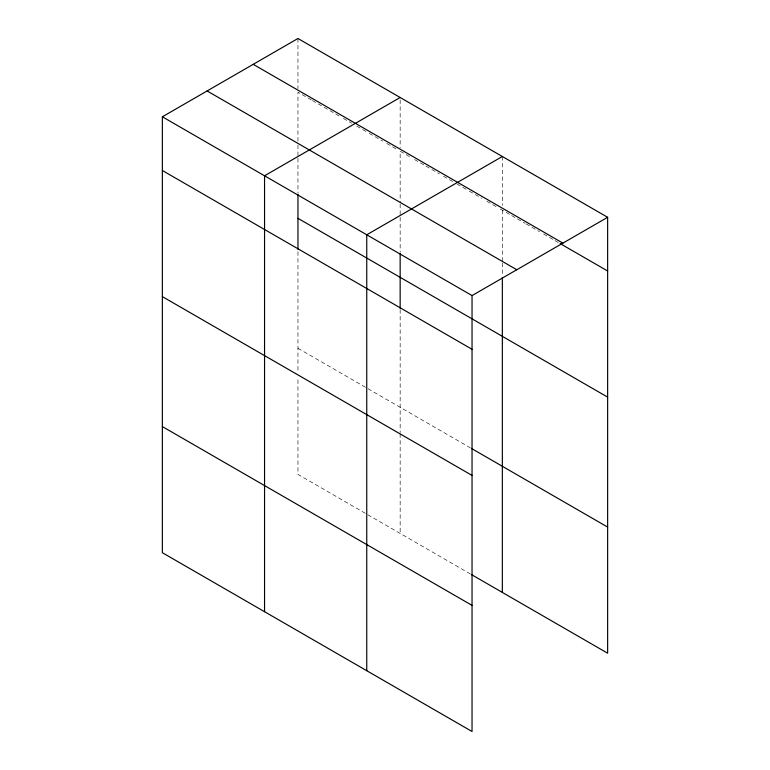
<?xml version="1.0" encoding="UTF-8"?>
<svg xmlns="http://www.w3.org/2000/svg" width="770" height="770" viewBox="0 0 770 770"><rect width="100%" height="100%" fill="white"/><g stroke="black" fill="none" stroke-linecap="round" stroke-linejoin="round"><path stroke-width="0.58" stroke-dasharray="3.85 2.89" d="M311.378 99.956L297.961 92.207L297.961 143.865M312.418 100.552L339.252 116.049M343.382 118.426L351.64 123.2M356.799 126.174L368.156 132.729M369.186 133.326L382.603 141.074M386.733 143.461L396.03 148.822M409.447 156.57L400.159 151.209L400.159 202.856M414.606 159.554L424.934 165.512M425.964 166.108L439.381 173.856M443.51 176.234L452.798 181.605M456.928 183.982L468.285 190.546M469.315 191.133L481.702 198.285M486.861 201.268L496.159 206.63M500.288 209.017L510.606 214.974M511.636 215.571L525.063 223.319M526.093 223.916L539.51 231.664M543.639 234.051L553.967 240.009M554.997 240.606L559.126 242.983M297.961 348.29L470.345 447.813M470.345 573.948L297.961 474.416L297.961 377.117M502.348 156.502L502.348 205.436M502.348 210.21L502.348 261.858M502.348 263.061L502.348 276.276M400.159 99.888L400.159 147.628M400.159 204.06L400.159 216.072M400.159 217.275L400.159 252.108M400.159 309.53L400.159 432.519M400.159 433.722L400.159 533.418M297.961 38.5L297.961 88.627M297.961 145.058L297.961 157.07M297.961 158.274L297.961 193.116M297.961 251.723L297.961 372.314"/><path stroke-width="1.16" d="M162.364 116.79L472.039 295.584L472.039 731.5L162.364 552.706L162.364 116.79L297.961 38.5L607.636 217.294L607.636 653.21L471.384 574.545M400.159 97.501L264.553 175.791L264.553 611.707M502.348 156.502L366.751 234.792L366.751 670.709M472.039 295.584L607.636 217.294M253.214 64.334L562.889 243.127M560.156 243.58L607.636 271.002M207.111 90.956L516.785 269.741M297.961 218.334L607.636 397.128M162.364 170.497L472.039 349.291M471.384 448.409L607.636 527.084M162.364 296.623L472.039 475.417M162.364 426.58L472.039 605.374M502.348 277.479L502.348 592.419M400.159 253.311L400.159 308.337M297.961 194.31L297.961 249.336"/></g></svg>
